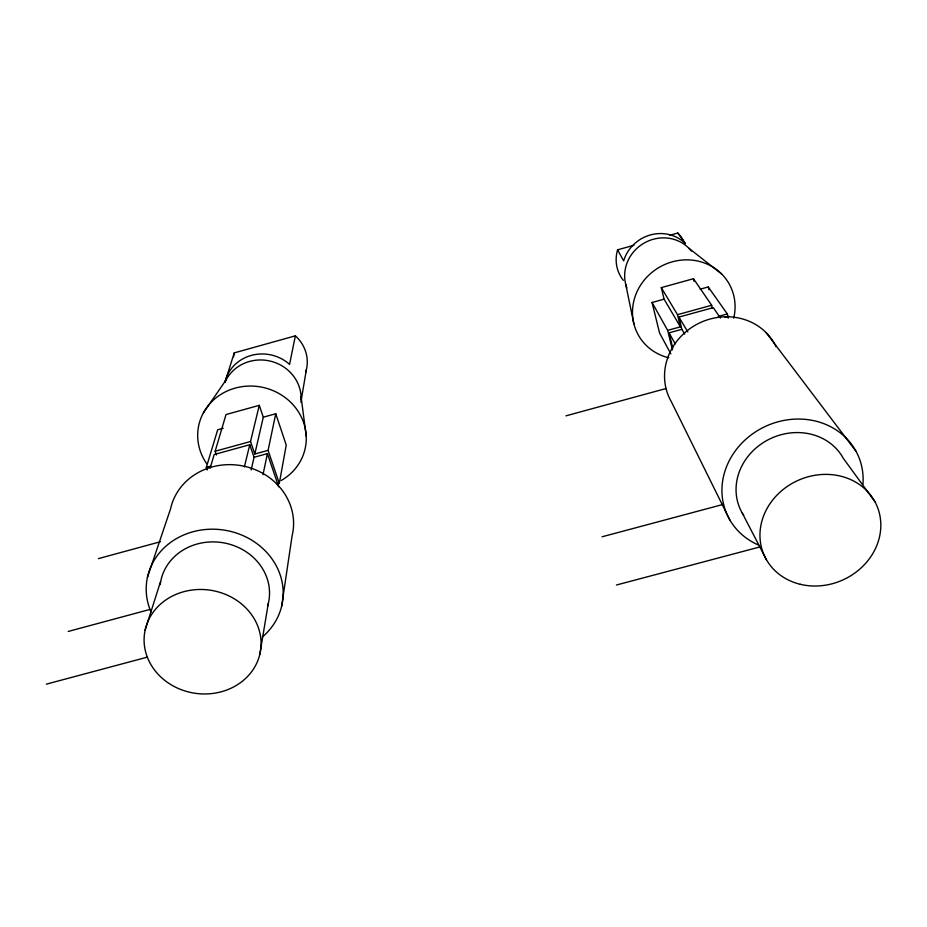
<?xml version="1.0" encoding="UTF-8"?>
<svg xmlns="http://www.w3.org/2000/svg" width="927" height="927" viewBox="0 0 927 927"><rect width="100%" height="100%" fill="white"/><g stroke="black" fill="none" stroke-linecap="round" stroke-linejoin="round"><path stroke-width="1.39" d="M281.599 606.409L292.109 535.783A62.271 56.86 10.1 0 0 244.23 466.246A62.271 56.86 10.1 0 0 170.556 508.877L147.428 577.382M259.78 654.497A58.644 52.097 8.5 0 0 184.658 591.461A58.644 52.097 8.5 0 0 163.314 679.213A58.644 52.097 8.5 0 0 259.78 654.497L268.285 603.523M300.881 402.202L306.373 369.688M276.675 484.126L279.305 483.407L286.246 445.064L275.748 413.743L263.291 417.185L254.821 454.01L268.088 450.36L275.748 413.743M295.365 335.829L289.572 364.381A39.166 36.802 13.1 0 0 251.205 355.435A39.166 36.802 13.1 0 0 224.937 382.353L234.241 352.886L295.365 335.829A37.034 35.017 14.2 0 1 305.667 372.19M262.99 474.682L267.405 453.627L254.068 457.289L251.147 469.989M244.392 466.918L249.757 444.728L214.183 454.52L210.151 468.135M254.821 454.01L250.533 441.507L259.282 405.342L226.026 414.543L215.145 451.24L216.466 454.983M207.254 469.954L206.327 467.324L217.694 429.769L223.21 428.251M145.122 630.105L160.95 580.314A54.936 49.374 9.1 0 1 227.347 543.628A54.936 49.374 9.1 0 1 267.532 606.281M203.395 412.839L226.362 379.525M623.361 280.36A36.141 34.241 -33.3 0 1 617.591 249.826L634.01 245.249M669.584 235.331L677.788 233.048L685.505 243.674A37.126 35.087 -32.6 0 0 650.36 234.948A37.126 35.087 -32.6 0 0 623.651 260.893L617.591 249.826M664.08 299.166L652.063 302.492L667.66 330.36L680.418 326.849L664.08 299.166L661.287 287.625L693.477 278.714L711.669 305.261L712.295 307.973M700.221 289.189L708.263 286.964L727.313 313.952L728.286 318.17M661.287 287.625L677.498 314.682L711.669 305.261M684.74 334.172L681.866 329.305L678.935 317.08L713.28 307.625L720.476 318.112M215.145 451.24L250.533 441.507M718.344 316.42L727.313 313.952M672.805 348.251L669.051 332.839L681.866 329.305M725.146 317.416L729.004 316.35M206.327 467.324L210.29 466.235M565.968 415.841L666.038 388.54M98.447 558.61L160.336 541.762M68.216 631.449L149.977 609.433M46.35 684.149L147.312 657.15M602.063 536.791L723.57 504.3M616.455 585.007L761.264 546.582M688.703 248.1L721.669 274.01M766.108 332.608L856.084 451.414M874.914 501.692L843.315 458.344A57.486 51.576 -25 0 0 765.98 440.962A57.486 51.576 -25 0 0 743.674 515.366M678.935 317.08L687.811 331.912M669.051 332.839L675.204 343.847M670.824 353.847L659.537 332.944L652.063 302.492M742.272 513.095L766.49 559.792M729.792 519.862L671.345 401.727A59.177 54.612 -27.8 0 1 697.347 324.068A59.177 54.612 -27.8 0 1 776.038 346.663M249.757 444.728L254.068 457.289M268.088 450.36L279.305 483.407M267.405 453.627L278.691 486.826M259.282 405.342L263.291 417.185M667.66 330.36L672.423 349.896M677.498 314.682L680.418 326.849M693.477 278.714L694.08 281.287M708.263 286.964L708.912 289.745M625.667 284.149L633.883 323.824M301.09 396.779L306.246 436.327M758.912 545.215A71.866 64.473 -25 0 1 726.351 467.162A71.866 64.473 -25 0 1 807.602 419.618A71.866 64.473 -25 0 1 862.933 484.346M151.008 611.971A68.668 61.727 9.1 0 1 181.368 536.038A68.668 61.727 9.1 0 1 269.676 555.841A68.668 61.727 9.1 0 1 262.387 636.942M160.244 584.555A54.936 49.374 9.1 0 1 160.672 581.716M225.122 382.028A39.629 37.184 12.9 0 1 269.989 361.043A39.629 37.184 12.9 0 1 301.101 399.56M233.616 356.768A37.034 35.017 14.2 0 1 234.241 352.886M206.686 463.685A54.461 50.672 11.8 0 1 222.237 393.558A54.461 50.672 11.8 0 1 297.567 410.499A54.461 50.672 11.8 0 1 281.263 480.453M668.807 357.799A52.121 48.818 -30.4 0 1 634.392 298.818A52.121 48.818 -30.4 0 1 696.617 260.8A52.121 48.818 -30.4 0 1 733.709 318.146M677.788 233.048A36.141 34.241 -33.3 0 1 684.335 242.503M626.861 287.949A37.532 35.435 -32.3 0 1 644.172 243.048A37.532 35.435 -32.3 0 1 691.357 251.09M800.244 584.288A61.553 54.589 -24.2 0 0 879.816 515.134A61.553 54.589 -24.2 0 0 781.125 491.194A61.553 54.589 -24.2 0 0 800.244 584.288"/></g></svg>
